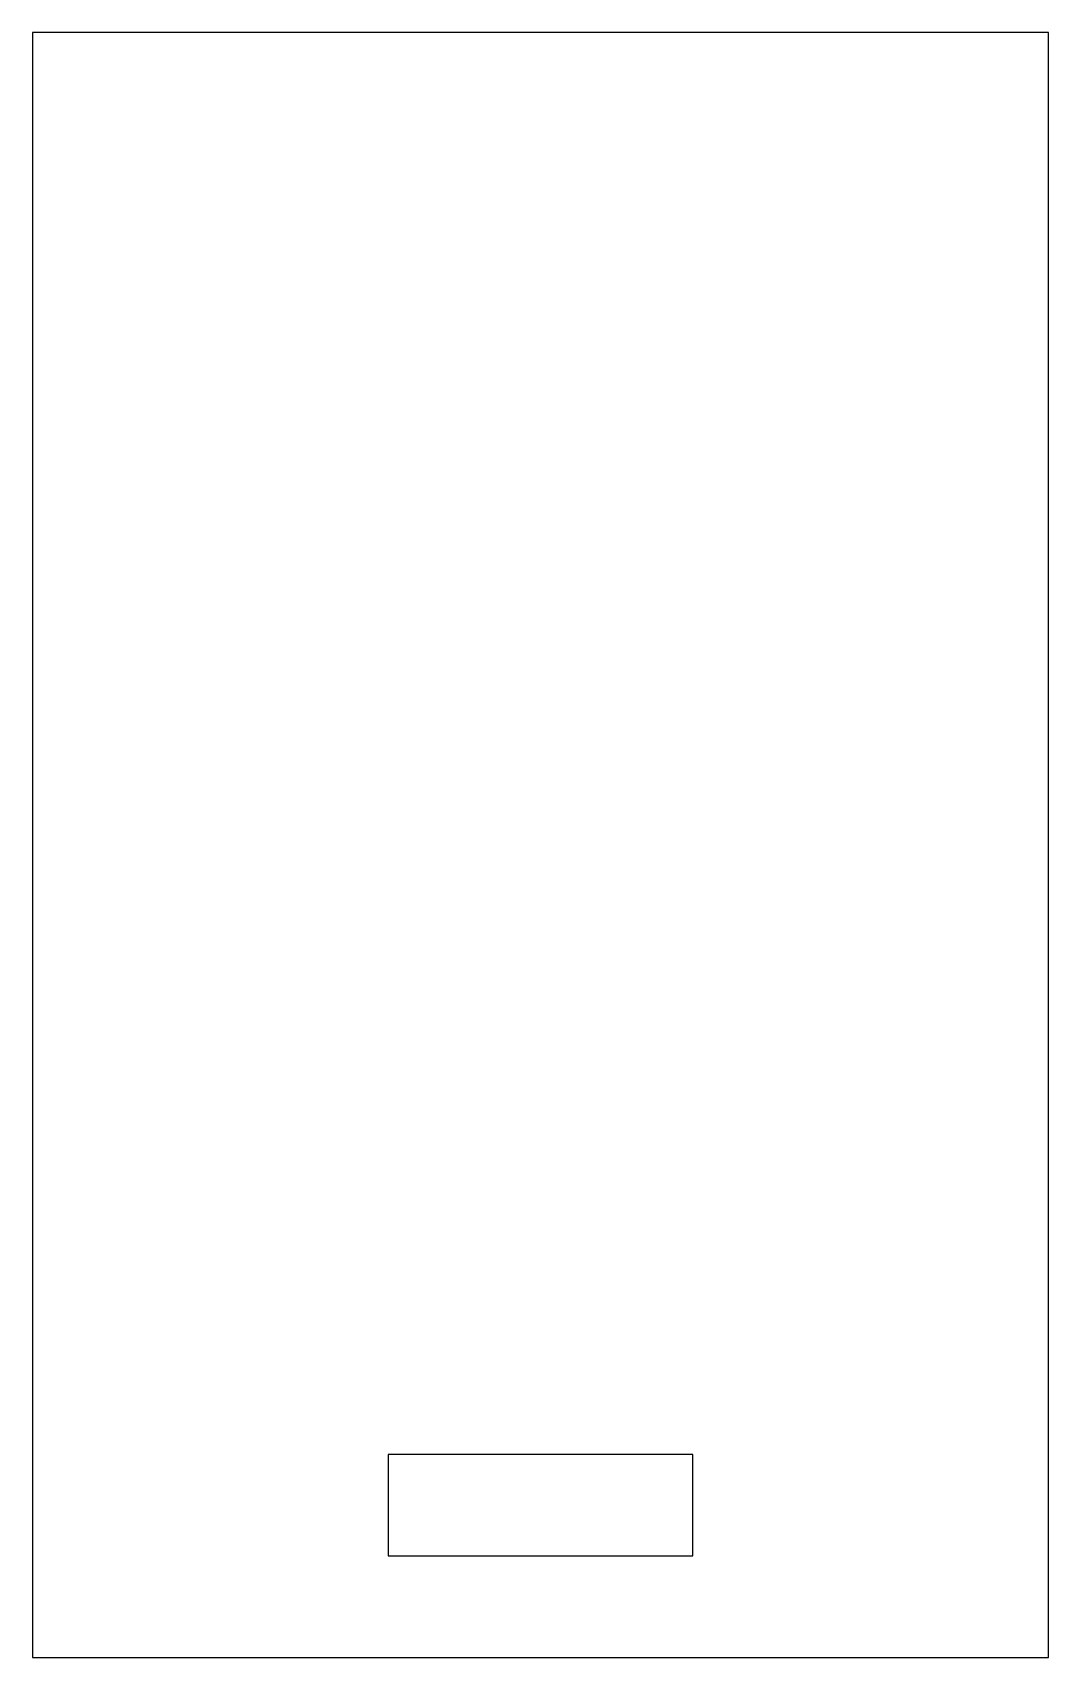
# Model space of a CAD drawing. Header units: millimetres. Extents: x 101 to 291, y 114 to 180.
# Drawn here: x 131.03 to 141.03, y 140.2 to 156.2 of the extents above; entities that cross this region are included whole.
import ezdxf

# ---------------------------------------------------------------- set-up
doc = ezdxf.new("R2010")
doc.units = ezdxf.units.MM

msp = doc.modelspace()

# ---------------------------------------------------------------- linework, layer by layer
at = {"color": 7, "linetype": 'Continuous', "lineweight": 25}
for p, q in [((141.034, 156.2), (131.034, 156.2)), ((131.034, 156.2), (131.034, 140.2)), ((141.034, 140.2), (141.034, 156.2)), ((137.534, 142.2), (134.534, 142.2)), ((134.534, 142.2), (134.534, 141.2)), ((137.534, 141.2), (137.534, 142.2)), ((134.534, 141.2), (137.534, 141.2)), ((131.034, 140.2), (141.034, 140.2))]:
    msp.add_line(p, q, dxfattribs=at)

doc.saveas('drawing.dxf')
